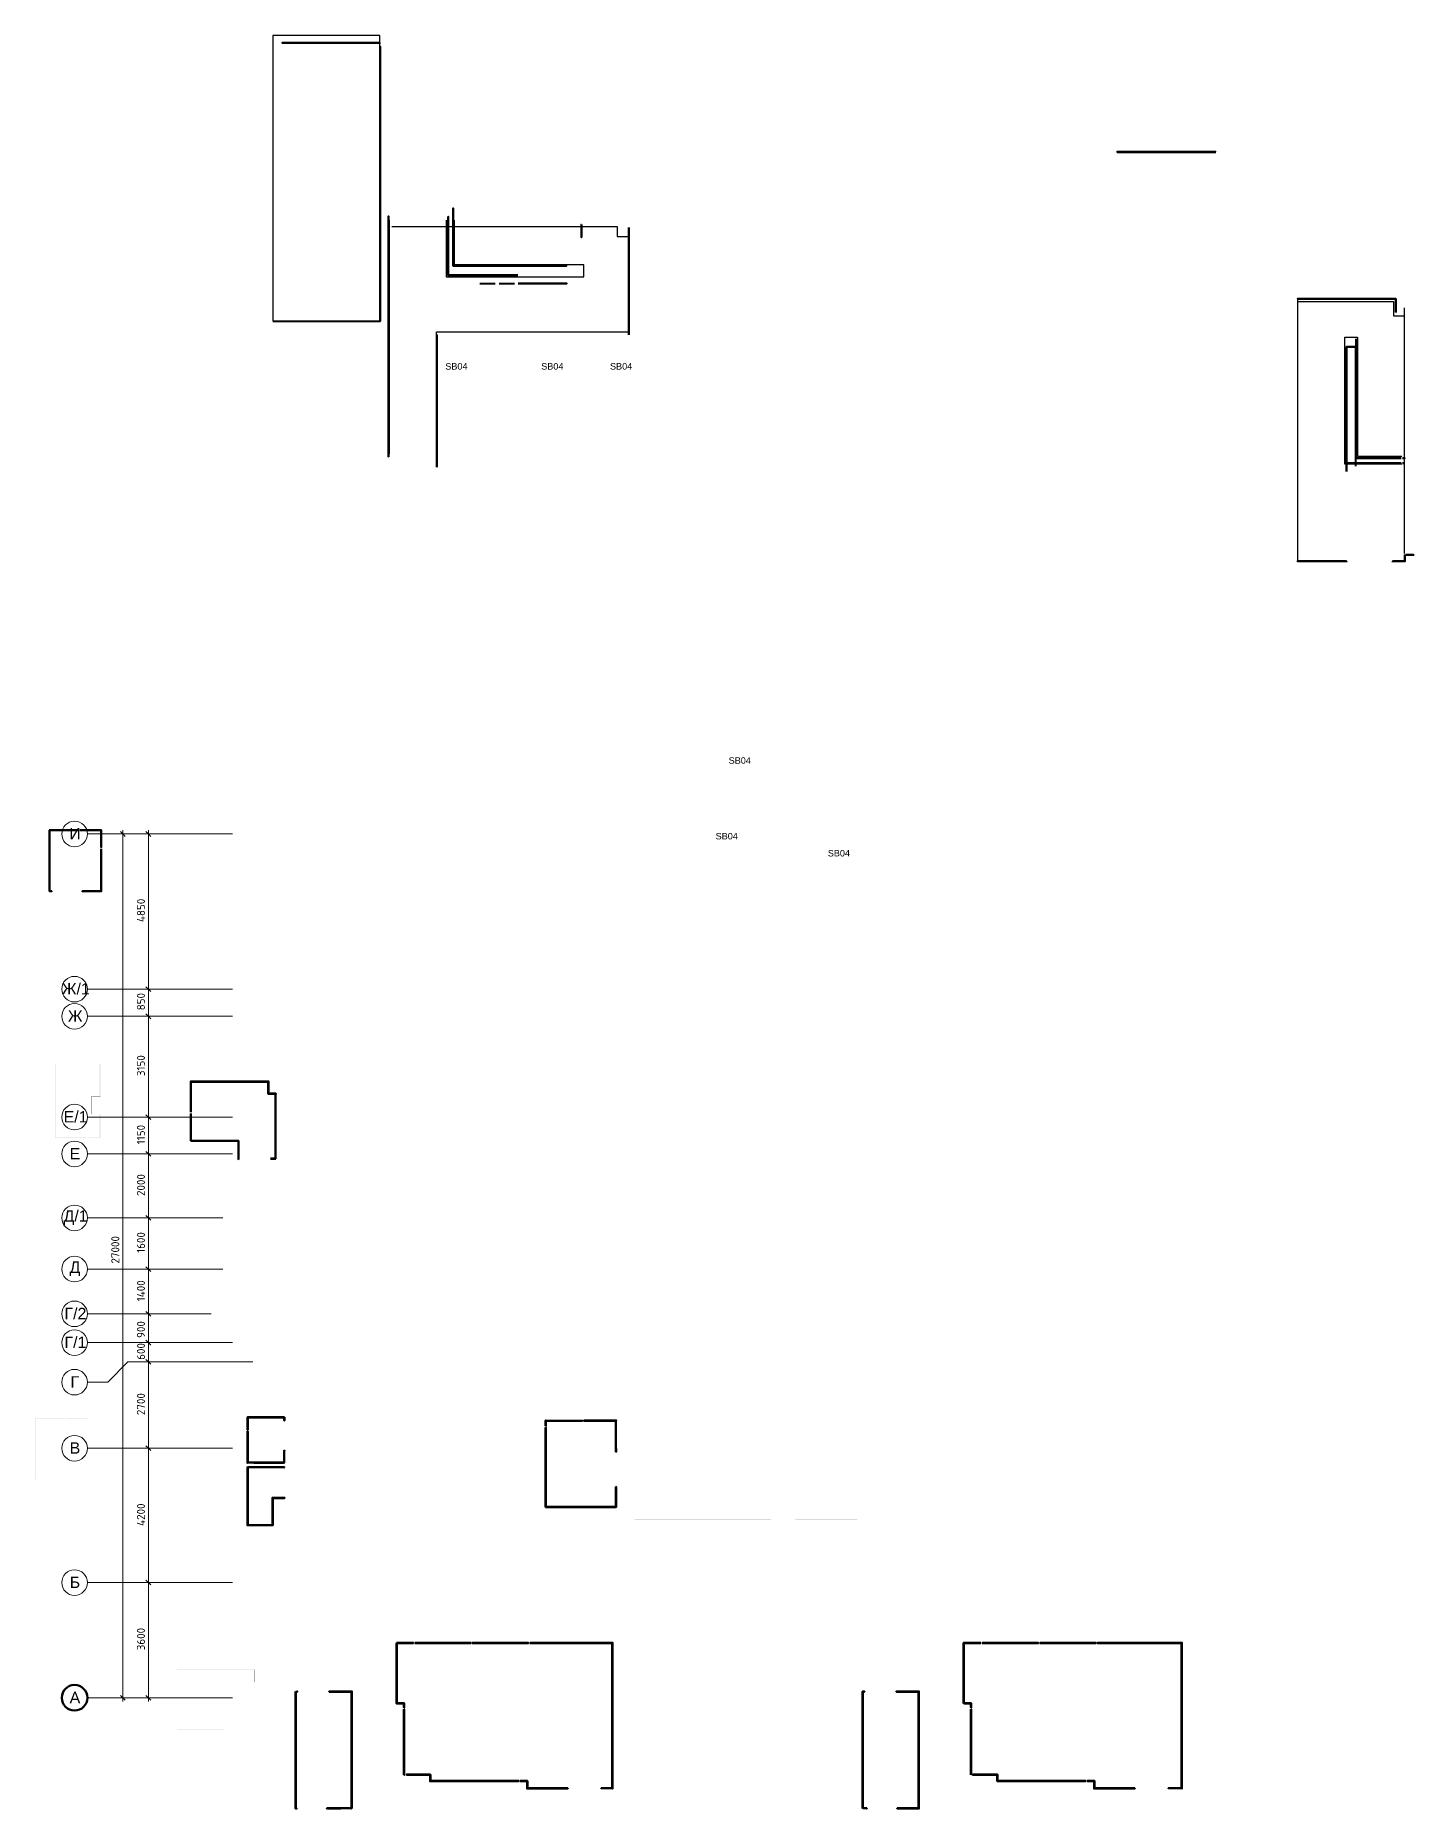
# Model space of a CAD drawing. Header units: millimetres. Extents: x -3817 to 677485, y -22715 to 103890.
# Drawn here: x 82262 to 125324, y 44025 to 99448 of the extents above; entities that cross this region are included whole.
import ezdxf

# ---------------------------------------------------------------- set-up
doc = ezdxf.new("R2010")
doc.units = ezdxf.units.MM
doc.layers.add('PDF _Геометрия', color=7, linetype='Continuous', true_color=0x1d1d1d)
doc.layers.add('PDF _Сплошная заливка', color=7, linetype='Continuous', true_color=0xffffff)
doc.layers.add('PDF _Текст', color=7, linetype='Continuous')
doc.styles.add('PDF ArialMT', font='arial.ttf')
doc.styles.add('PDF GOST-Common', font='arial.ttf')
doc.styles.add('PDF ISOCPEUR', font='isocpeur.ttf')

msp = doc.modelspace()

# ---------------------------------------------------------------- hatches: boundary and pattern name
at = {"layer": 'PDF _Сплошная заливка', "true_color": 0x3f92ba, "transparency": 33554559}
for points in [[(82874, 64996), (82885, 64996), (82885, 67306), (82874, 67306), (82874, 65467)], [(84273, 66277), (84284, 66277), (84284, 67306), (84273, 67306), (84273, 66597)], [(84003, 65726), (84004, 65726), (84004, 66277), (83993, 66277), (83993, 65726)], [(84115, 66266), (84284, 66266), (84284, 66277), (84004, 66277), (84004, 66266), (84024, 66266)], [(84273, 64996), (84284, 64996), (84284, 65726), (84273, 65726), (84273, 65467)]]:
    msp.add_hatch(color=135, dxfattribs=at).paths.add_polyline_path(points)
h = msp.add_hatch(color=135, dxfattribs=at)
h.paths.add_polyline_path([(124274, 65964), (124353, 65964), (124353, 65969), (121275, 65969), (121275, 65964), (121612, 65964)], flags=0)
h.paths.add_polyline_path([(124274, 65970), (124354, 65970), (124353, 65975), (121275, 65975), (121275, 65970), (121612, 65970)], flags=0)
h = msp.add_hatch(color=135, dxfattribs=at)
h.paths.add_polyline_path([(84115, 64996), (84284, 64996), (84284, 65007), (83917, 65007), (83923, 64996), (83933, 64996)], flags=0)
h.paths.add_polyline_path([(83877, 64996), (83871, 65007), (82885, 65007), (82885, 64996), (83699, 64996)], flags=0)
at = {"layer": 'PDF _Сплошная заливка', "transparency": 33554559}
h = msp.add_hatch(color=1, dxfattribs=at)
h.paths.add_polyline_path([(82270, 56215), (83170, 56215), (83174, 56223), (82262, 56223), (82262, 56215)], flags=0)
h.paths.add_polyline_path([(83216, 56215), (83892, 56215), (83892, 56223), (83220, 56223), (83218, 56218)], flags=0)
for points in [[(82262, 54303), (82270, 54303), (82270, 56215), (82262, 56215), (82262, 54580)], [(100982, 53047), (105241, 53047), (105241, 53062), (105221, 53063), (105221, 53067), (100983, 53067), (100982, 53056)], [(106003, 53047), (107942, 53047), (107941, 53067), (106003, 53067), (106002, 53047)], [(89112, 48355), (89112, 48363), (86681, 48363), (86681, 48355), (88334, 48355)], [(89104, 47975), (89112, 47975), (89112, 48363), (89104, 48363), (89104, 48356)], [(88162, 46503), (88170, 46503), (88170, 46511), (86681, 46511), (86681, 46503), (88142, 46503)]]:
    msp.add_hatch(color=1, dxfattribs=at).paths.add_polyline_path(points)
at = {"layer": 'PDF _Сплошная заливка', "true_color": 0x00ff40, "transparency": 33554559}
h = msp.add_hatch(color=100, dxfattribs=at)
h.paths.add_polyline_path([(88895, 54827), (88895, 55813), (88884, 55819), (88884, 54827)], flags=0)
h.paths.add_polyline_path([(88895, 55859), (88895, 56256), (88884, 56257), (88884, 55865), (88892, 55861)], flags=0)
for points in [[(90033, 56245), (90033, 56256), (88895, 56256), (88895, 56245), (89087, 56245)], [(90044, 54827), (90044, 54838), (88884, 54838), (88884, 54827), (89752, 54827)], [(89087, 54696), (90044, 54696), (90044, 54707), (88884, 54707), (88884, 54696)], [(90044, 53727), (90044, 53738), (89679, 53738), (89679, 53727), (89752, 53727)], [(100412, 53447), (100412, 53458), (98202, 53458), (98202, 53447), (99732, 53447)], [(118073, 44647), (118084, 44647), (118084, 49207), (118073, 49207), (118073, 46755)], [(93774, 47307), (93785, 47307), (93785, 47318), (93555, 47318), (93555, 47307), (93754, 47307)], [(111494, 47307), (111505, 47307), (111505, 47318), (111275, 47318), (111275, 47307), (111474, 47307)], [(94594, 45077), (94605, 45077), (94605, 45088), (94384, 45088), (94384, 45077), (94574, 45077)], [(112294, 45077), (112325, 45077), (112325, 45088), (111548, 45087), (111542, 45077), (111809, 45077)]]:
    msp.add_hatch(color=100, dxfattribs=at).paths.add_polyline_path(points)
h = msp.add_hatch(color=100, dxfattribs=at)
h.paths.add_polyline_path([(90044, 54827), (90043, 55207), (90033, 55207), (90033, 54827), (90043, 54827)], flags=0)
h.paths.add_polyline_path([(90033, 56245), (90043, 56257), (90033, 56256)], flags=0)
h.paths.add_polyline_path([(90033, 56157), (90044, 56157), (90044, 56257), (90033, 56245)], flags=0)
h = msp.add_hatch(color=100, dxfattribs=at)
h.paths.add_polyline_path([(100412, 56146), (100412, 56157), (99403, 56157), (99397, 56146), (100401, 56146)], flags=0)
h.paths.add_polyline_path([(99351, 56146), (99357, 56157), (98202, 56157), (98202, 56146), (99079, 56146)], flags=0)
h = msp.add_hatch(color=100, dxfattribs=at)
h.paths.add_polyline_path([(98202, 53447), (98213, 53447), (98213, 55933), (98202, 55939), (98202, 54062)], flags=0)
h.paths.add_polyline_path([(98213, 55979), (98213, 56157), (98202, 56157), (98202, 55985)], flags=0)
h = msp.add_hatch(color=100, dxfattribs=at)
h.paths.add_polyline_path([(94139, 49196), (94139, 49207), (94118, 49207), (94112, 49196), (94129, 49196)], flags=0)
h.paths.add_polyline_path([(94065, 49196), (94072, 49207), (93555, 49207), (93555, 49196), (93805, 49196)], flags=0)
h = msp.add_hatch(color=100, dxfattribs=at)
h.paths.add_polyline_path([(100294, 49196), (100294, 49207), (97739, 49207), (97739, 49196), (99732, 49196)], flags=0)
h.paths.add_polyline_path([(97139, 49196), (97139, 49207), (95939, 49207), (95939, 49196), (97071, 49196)], flags=0)
h.paths.add_polyline_path([(95339, 49196), (95339, 49207), (94139, 49207), (94139, 49196), (94410, 49196)], flags=0)
h = msp.add_hatch(color=100, dxfattribs=at)
h.paths.add_polyline_path([(95929, 49196), (95939, 49196), (95939, 49207), (95918, 49207), (95912, 49196)], flags=0)
h.paths.add_polyline_path([(95740, 49196), (95865, 49196), (95872, 49207), (95339, 49207), (95339, 49196)], flags=0)
h = msp.add_hatch(color=100, dxfattribs=at)
h.paths.add_polyline_path([(97712, 49196), (97739, 49196), (97739, 49207), (97718, 49207)], flags=0)
h.paths.add_polyline_path([(97665, 49196), (97672, 49207), (97139, 49207), (97139, 49196), (97405, 49196)], flags=0)
h = msp.add_hatch(color=100, dxfattribs=at)
h.paths.add_polyline_path([(118084, 49196), (118084, 49207), (115474, 49207), (115474, 49196), (115700, 49196)], flags=0)
h.paths.add_polyline_path([(114874, 49196), (114874, 49207), (113674, 49207), (113674, 49196)], flags=0)
h.paths.add_polyline_path([(111874, 49196), (113074, 49196), (113074, 49207), (111874, 49207)], flags=0)
h.paths.add_polyline_path([(111264, 49196), (111274, 49197), (111274, 49207), (111264, 49207)], flags=0)
h = msp.add_hatch(color=100, dxfattribs=at)
h.paths.add_polyline_path([(111864, 49196), (111874, 49196), (111874, 49207), (111853, 49207), (111847, 49196)], flags=0)
h.paths.add_polyline_path([(111708, 49196), (111800, 49196), (111807, 49207), (111275, 49207), (111275, 49196)], flags=0)
h = msp.add_hatch(color=100, dxfattribs=at)
h.paths.add_polyline_path([(113600, 49196), (113607, 49207), (113074, 49207), (113074, 49196), (113340, 49196)], flags=0)
h.paths.add_polyline_path([(113674, 49196), (113674, 49207), (113653, 49207), (113647, 49196), (113664, 49196)], flags=0)
h = msp.add_hatch(color=100, dxfattribs=at)
h.paths.add_polyline_path([(115400, 49196), (115407, 49207), (114874, 49207), (114874, 49196), (115140, 49196)], flags=0)
h.paths.add_polyline_path([(115474, 49196), (115474, 49207), (115453, 49207), (115447, 49196), (115464, 49196)], flags=0)
at = {"layer": 'PDF _Сплошная заливка', "true_color": 0xa9f3f5, "transparency": 33554559}
h = msp.add_hatch(color=131, dxfattribs=at)
h.paths.add_polyline_path([(92148, 47676), (92148, 47685), (91444, 47685), (91444, 47676), (91803, 47676)], flags=0)
h.paths.add_polyline_path([(90389, 47676), (90444, 47676), (90444, 47685), (90389, 47685)], flags=0)
h = msp.add_hatch(color=131, dxfattribs=at)
h.paths.add_polyline_path([(109767, 47676), (109868, 47676), (109868, 47685), (109164, 47685), (109164, 47676)], flags=0)
h.paths.add_polyline_path([(108109, 47676), (108164, 47676), (108164, 47685), (108109, 47685)], flags=0)
at = {"layer": 'PDF _Сплошная заливка', "true_color": 0x00ff40, "transparency": 33554559}
h = msp.add_hatch(color=100, dxfattribs=at)
h.paths.add_polyline_path([(93774, 45077), (93785, 45077), (93785, 47128), (93774, 47134), (93774, 45537)], flags=0)
h.paths.add_polyline_path([(93785, 47174), (93785, 47307), (93774, 47307), (93774, 47180)], flags=0)
h = msp.add_hatch(color=100, dxfattribs=at)
h.paths.add_polyline_path([(111494, 45077), (111496, 45077), (111505, 45093), (111505, 47128), (111494, 47134), (111494, 45537)], flags=0)
h.paths.add_polyline_path([(111505, 47174), (111505, 47307), (111494, 47307), (111494, 47180)], flags=0)
h = msp.add_hatch(color=100, dxfattribs=at)
h.paths.add_polyline_path([(94384, 45077), (94384, 45088), (93859, 45088), (93852, 45077), (94119, 45077)], flags=0)
h.paths.add_polyline_path([(93794, 45077), (93806, 45077), (93812, 45088), (93785, 45088), (93785, 45077)], flags=0)
h = msp.add_hatch(color=100, dxfattribs=at)
h.paths.add_polyline_path([(97624, 44877), (97635, 44877), (97635, 44888), (97409, 44888), (97402, 44877), (97604, 44877)], flags=0)
h.paths.add_polyline_path([(97356, 44877), (97362, 44888), (94605, 44888), (94605, 44877), (97344, 44877)], flags=0)
h = msp.add_hatch(color=100, dxfattribs=at)
h.paths.add_polyline_path([(100294, 44647), (100294, 44658), (99944, 44658), (99944, 44647)], flags=0)
h.paths.add_polyline_path([(98894, 44647), (98894, 44658), (97635, 44658), (97635, 44647), (98402, 44647)], flags=0)
h = msp.add_hatch(color=100, dxfattribs=at)
h.paths.add_polyline_path([(115344, 44877), (115355, 44877), (115355, 44888), (115129, 44888), (115122, 44877), (115324, 44877)], flags=0)
h.paths.add_polyline_path([(115076, 44877), (115082, 44888), (112314, 44888), (112314, 44877), (115064, 44877)], flags=0)
h = msp.add_hatch(color=100, dxfattribs=at)
h.paths.add_polyline_path([(117664, 44647), (118084, 44647), (118084, 44658), (117664, 44658)], flags=0)
h.paths.add_polyline_path([(116614, 44647), (116614, 44658), (115344, 44658), (115344, 44647), (115700, 44647)], flags=0)
at = {"layer": 'PDF _Сплошная заливка', "true_color": 0xa9f3f5, "transparency": 33554559}
h = msp.add_hatch(color=131, dxfattribs=at)
h.paths.add_polyline_path([(92149, 44025), (92149, 44034), (91369, 44034), (91369, 44025), (91803, 44025)], flags=0)
h.paths.add_polyline_path([(90389, 44025), (90419, 44025), (90419, 44034), (90389, 44034)], flags=0)

# ---------------------------------------------------------------- linework, layer by layer
at = {"layer": 'PDF _Геометрия', "color": 5, "lineweight": 30}
msp.add_lwpolyline([(93024, 90528), (93024, 99067), (93024, 99448), (89684, 99448), (89684, 90528)], close=True, dxfattribs=at)
at = {"layer": 'PDF _Геометрия', "color": 5, "lineweight": 40}
for points in [[(93033, 99220), (89973, 99220)], [(93296, 86278), (93296, 93778)], [(95143, 91953), (95153, 91953)], [(95143, 91952), (95143, 91953)], [(121694, 91219), (121694, 91220), (124774, 91220), (124774, 91219)], [(123520, 89711), (123520, 89710), (123229, 89710), (123229, 89711)]]:
    msp.add_lwpolyline(points, close=True, dxfattribs=at)
for points in [[(89973, 99220), (89973, 99219), (93033, 99219), (93033, 99220)], [(93033, 99219), (89973, 99219)], [(89674, 90520), (93033, 90520), (93033, 99098), (93034, 99098), (93034, 90519)], [(93295, 93788), (93295, 93798), (93295, 86278), (93296, 86278)], [(93295, 86278), (93295, 93778)], [(95153, 93788), (95153, 91953), (95153, 93788)], [(95153, 93788), (95154, 93788), (95154, 91953), (97334, 91953)], [(95314, 92244), (98854, 92244), (95315, 92244), (95315, 94048), (95315, 92243)], [(98854, 92244), (98854, 92243), (95314, 92243), (95314, 94048), (95315, 94048)], [(100803, 90088), (100803, 93447)], [(97334, 91952), (95143, 91952), (96029, 91952)], [(96149, 91694), (96629, 91694)], [(96749, 91694), (97229, 91694)], [(97343, 91695), (97934, 91695)], [(97934, 91694), (97343, 91694)], [(97349, 91694), (97829, 91694)], [(97943, 91695), (98854, 91695)], [(98549, 91694), (98865, 91694), (97943, 91694)], [(97949, 91694), (98429, 91694)], [(98865, 91695), (98865, 91694), (98865, 91695)], [(94803, 90087), (94804, 90087), (94804, 85958)], [(94803, 85958), (94803, 90087), (94803, 85958)], [(123520, 89968), (123520, 86238), (124939, 86238)], [(123228, 86100), (123228, 89711), (123229, 89711), (123229, 86100)], [(123519, 85980), (123519, 89710)], [(123228, 86083), (123228, 86097)], [(123228, 85820), (123228, 86080)], [(124939, 86077), (123228, 86077), (123228, 86078), (124939, 86078)], [(123229, 86097), (123229, 86083)], [(123229, 86080), (123229, 85820)], [(124939, 86239), (123520, 86239), (123520, 86238)], [(124979, 86239), (125053, 86239), (125053, 86238), (124979, 86238)], [(124979, 86078), (125054, 86078)], [(125054, 86077), (124979, 86077)]]:
    msp.add_lwpolyline(points, dxfattribs=at)
at = {"layer": 'PDF _Геометрия', "color": 135, "lineweight": 70, "true_color": 0x3f92ba}
for points in [[(116064, 95812), (116065, 95812)], [(116064, 95801), (116065, 95801)]]:
    msp.add_lwpolyline(points, dxfattribs=at)
at = {"layer": 'PDF _Геометрия', "color": 135, "lineweight": 9, "true_color": 0x3f92ba}
msp.add_lwpolyline([(116064, 95812), (116064, 95801)], dxfattribs=at)
at = {"layer": 'PDF _Геометрия', "color": 135, "lineweight": 60, "true_color": 0x3f92ba}
msp.add_lwpolyline([(119143, 95801), (116065, 95801), (116065, 95812), (119144, 95812), (119144, 95806)], dxfattribs=at)
at = {"layer": 'PDF _Геометрия', "color": 5, "lineweight": 30}
for points in [[(93314, 93678), (93314, 86369)], [(95094, 93678), (95094, 91898), (99399, 91898), (99399, 92278), (95359, 92278), (95359, 93678)], [(93394, 93479), (99323, 93479), (100443, 93479), (100443, 93167), (100804, 93167)], [(121694, 91219), (121694, 83010), (123254, 83010)], [(121694, 91128), (124694, 91128), (124694, 90688), (125033, 90688)], [(125033, 90938), (125033, 83258)], [(94791, 86057), (94791, 90187)], [(94803, 90185), (100803, 90185)], [(124953, 86048), (123173, 86048), (123173, 90013), (123573, 90013), (123573, 86293), (124953, 86293)], [(124649, 83010), (124953, 83010)]]:
    msp.add_lwpolyline(points, dxfattribs=at)
at = {"layer": 'PDF _Геометрия', "color": 5, "lineweight": 53}
msp.add_lwpolyline([(99324, 93540), (99323, 93540), (99323, 93140), (99324, 93140)], close=True, dxfattribs=at)
for points in [[(100803, 93447), (100803, 90087)], [(121694, 91219), (121694, 91219)], [(121694, 91213), (124773, 91213), (124773, 90905), (124773, 90802), (124774, 90802), (124774, 90905), (124774, 91213), (124774, 91214), (121694, 91214)], [(125054, 83211), (125053, 83211), (125053, 83011), (124674, 83011), (124674, 83010)], [(125074, 83210), (125324, 83210), (125324, 83211), (125074, 83211)], [(123224, 83010), (123224, 83011), (121695, 83011), (121695, 83010)]]:
    msp.add_lwpolyline(points, dxfattribs=at)
at = {"layer": 'PDF _Геометрия', "color": 5, "lineweight": 9}
for points in [[(100803, 90087), (100804, 90087), (100804, 93447), (100803, 93447)], [(125054, 83010), (125054, 83037), (125054, 83211)], [(125074, 83211), (125074, 83210)], [(121695, 83010), (123224, 83010)], [(124674, 83010), (125041, 83010), (125053, 83010)]]:
    msp.add_lwpolyline(points, dxfattribs=at)
at = {"layer": 'PDF _Геометрия', "color": 1, "lineweight": 53}
for points in [[(83606, 74612), (82693, 74612)], [(82773, 72692), (82773, 72700), (82701, 72700), (82701, 74604), (83601, 74604)], [(83647, 74604), (84315, 74604), (84315, 74065)], [(84323, 74612), (83652, 74612)], [(84315, 74019), (84315, 72700), (83723, 72700), (83723, 72692)], [(89544, 66752), (87112, 66752), (87112, 65801)], [(87112, 66744), (89544, 66744)], [(87120, 65796), (87120, 66752)], [(89766, 66372), (89766, 64332)], [(87112, 65755), (87112, 64900)], [(88604, 64312), (88604, 64320), (88602, 64320), (88602, 64892), (88602, 64900), (87120, 64900), (87120, 65750)], [(88574, 64892), (88594, 64892)], [(89774, 64340), (89604, 64340)], [(89604, 64332), (89774, 64332)]]:
    msp.add_lwpolyline(points, dxfattribs=at)
at = {"layer": 'PDF _Геометрия', "color": 1, "lineweight": 9}
for points in [[(82693, 74612), (82693, 74604), (82693, 72692), (82701, 72692), (82773, 72692)], [(84323, 74060), (84323, 74604), (84323, 74612)], [(83723, 72692), (84323, 72692), (84323, 72700), (84323, 74014)], [(87120, 66752), (87112, 66752), (87112, 66744)], [(89544, 66744), (89544, 66752)], [(89766, 64332), (89774, 64332), (89774, 64340), (89774, 66372), (89766, 66372)], [(87112, 64900), (87112, 64892), (88574, 64892)], [(88594, 64892), (88594, 64312), (88602, 64312), (88604, 64312)], [(89774, 64332), (89774, 64340)]]:
    msp.add_lwpolyline(points, dxfattribs=at)
at = {"layer": 'PDF _Геометрия', "color": 253, "lineweight": 9, "true_color": 0xaaaaaa}
for points in [[(83883, 74488), (86383, 74488), (88417, 74488)], [(83883, 69638), (86383, 69638), (88417, 69638)], [(83883, 68788), (86383, 68788), (88417, 68788)], [(83883, 65638), (86383, 65638), (88417, 65638)], [(83883, 64488), (86383, 64488), (88417, 64488)], [(83883, 62488), (86383, 62488), (88117, 62488)], [(83883, 60888), (86383, 60888), (88117, 60888)], [(83883, 59488), (86383, 59488), (87747, 59488)], [(83883, 58588), (86383, 58588), (88417, 58588)], [(83883, 57353), (84518, 57353), (85153, 57988), (87653, 57988), (89052, 57988)], [(83883, 55288), (86383, 55288), (88417, 55288)], [(83883, 51088), (86383, 51088), (88417, 51088)], [(83883, 47488), (86383, 47488), (88417, 47488)]]:
    msp.add_lwpolyline(points, dxfattribs=at)
at = {"layer": 'PDF _Геометрия', "color": 7, "lineweight": 9}
for points in [[(84796, 74488), (84990, 74488), (85110, 74488)], [(84990, 74608), (84990, 47368)], [(85596, 74488), (85790, 74488), (85910, 74488)], [(85790, 74608), (85790, 69638), (85790, 68788), (85790, 65638), (85790, 64488), (85790, 62488), (85790, 60888), (85790, 59488), (85790, 58588), (85790, 57988), (85790, 55288), (85790, 51088), (85790, 47368)], [(85596, 69638), (85790, 69638), (85910, 69638)], [(85596, 68788), (85790, 68788), (85910, 68788)], [(85596, 65638), (85790, 65638), (85910, 65638)], [(85596, 64488), (85790, 64488), (85910, 64488)], [(85596, 62488), (85790, 62488), (85910, 62488)], [(85596, 60888), (85790, 60888), (85910, 60888)], [(85596, 59488), (85790, 59488), (85910, 59488)], [(85596, 58588), (85790, 58588), (85910, 58588)], [(85596, 57988), (85790, 57988), (85910, 57988)], [(85596, 55288), (85790, 55288), (85910, 55288)], [(85596, 51088), (85790, 51088), (85910, 51088)], [(84796, 47488), (84990, 47488), (85110, 47488)], [(85596, 47488), (85790, 47488), (85910, 47488)]]:
    msp.add_lwpolyline(points, dxfattribs=at)
at = {"layer": 'PDF _Геометрия', "color": 7, "lineweight": 20}
for points in [[(85065, 74413), (84990, 74488), (84915, 74563)], [(85865, 74413), (85790, 74488), (85715, 74563)], [(85865, 69563), (85790, 69638), (85715, 69713)], [(85865, 68713), (85790, 68788), (85715, 68863)], [(85865, 65563), (85790, 65638), (85715, 65713)], [(85865, 64413), (85790, 64488), (85715, 64563)], [(85865, 62413), (85790, 62488), (85715, 62563)], [(85865, 60813), (85790, 60888), (85715, 60963)], [(85865, 59413), (85790, 59488), (85715, 59563)], [(85865, 58513), (85790, 58588), (85715, 58663)], [(85865, 57913), (85790, 57988), (85715, 58063)], [(85865, 55213), (85790, 55288), (85715, 55363)], [(85865, 51013), (85790, 51088), (85715, 51163)], [(85065, 47413), (84990, 47488), (84915, 47563)], [(85865, 47413), (85790, 47488), (85715, 47563)]]:
    msp.add_lwpolyline(points, dxfattribs=at)
at = {"layer": 'PDF _Геометрия', "color": 1, "lineweight": 53}
for points in [[(89536, 66752), (89536, 66364), (89544, 66364), (89544, 66752)], [(89544, 66364), (89774, 66364), (89774, 66372), (89544, 66372)]]:
    msp.add_lwpolyline(points, close=True, dxfattribs=at)
at = {"layer": 'PDF _Геометрия', "color": 100, "lineweight": 80, "true_color": 0x00ff40}
for points in [[(88884, 55865), (88884, 56257), (88895, 56257), (88895, 56256), (88895, 56257)], [(90033, 56256), (88895, 56256), (90033, 56256)], [(90033, 56245), (88895, 56245), (90033, 56245)], [(90044, 56257), (90044, 56157), (90033, 56157), (90033, 56245)], [(90043, 56257), (90033, 56257)], [(90033, 56157), (90043, 56157), (90044, 56157)], [(98511, 56146), (99351, 56146), (98202, 56146), (98202, 56157), (98202, 55985)], [(98213, 56157), (98213, 55979), (98213, 56146), (98311, 56146)], [(99403, 56157), (100412, 56157), (100401, 56157), (100401, 55177), (100401, 56146), (99397, 56146), (100412, 56146)], [(90044, 54838), (88884, 54838), (88884, 54827), (88884, 55819)], [(90043, 54827), (90033, 54827), (90033, 55207), (90033, 54838), (88895, 54838), (88895, 55813), (88895, 54827)], [(100412, 54077), (100401, 54077), (100412, 54077), (100412, 53447), (100401, 53447), (100401, 54077), (100401, 53458), (98213, 53458), (98213, 55933), (98213, 53447), (98202, 53447), (98202, 55939)], [(100412, 55280), (100412, 55177), (100401, 55177), (100412, 55177)], [(90044, 54827), (89087, 54827)], [(93544, 49207), (93555, 49207), (93555, 47318), (93555, 47929)], [(93774, 47180), (93774, 47307), (93555, 47307), (93544, 47307), (93544, 49190)], [(93555, 49207), (94072, 49207)], [(93555, 47945), (93555, 49196), (94065, 49196), (93555, 49196)], [(94118, 49207), (94139, 49207), (95339, 49207), (95872, 49207)], [(97002, 49196), (97665, 49196), (97139, 49196), (95939, 49196), (95912, 49196), (96986, 49196)], [(95918, 49207), (95939, 49207), (97139, 49207), (97672, 49207)], [(100283, 44647), (100283, 49207), (100294, 49207), (100294, 49196), (97739, 49196), (97712, 49196), (98726, 49196)], [(100283, 47010), (100283, 44658), (99944, 44658), (100294, 44658), (100294, 44647), (100294, 49207), (97739, 49207), (97718, 49207)], [(98742, 49196), (100283, 49196)], [(100283, 49196), (100283, 47026)], [(111275, 49207), (111264, 49207), (111274, 49207), (111274, 49196), (111264, 49196)], [(111264, 47307), (111264, 49190)], [(111275, 47929), (111275, 47318), (111275, 49207), (111807, 49207)], [(111275, 47945), (111275, 49196)], [(111853, 49207), (111874, 49207), (113074, 49207), (113607, 49207)], [(114723, 49196), (115400, 49196), (114874, 49196), (113674, 49196), (113647, 49196), (114707, 49196)], [(113653, 49207), (113674, 49207), (114874, 49207), (115407, 49207)], [(115453, 49207), (115474, 49207), (118084, 49207), (118084, 49196), (115474, 49196), (115447, 49196), (116448, 49196)], [(116464, 49196), (118073, 49196)], [(118073, 49196), (118073, 44658), (117664, 44658), (118084, 44658), (118084, 44647), (118084, 49207), (118073, 49207), (118073, 44647)], [(93770, 47318), (93555, 47318), (93785, 47318), (93785, 47307), (93785, 47174), (93785, 47303)], [(93774, 45077), (93774, 47134)], [(93785, 47128), (93785, 47002), (93785, 47128)], [(111490, 47318), (111275, 47318), (111505, 47318), (111505, 47307), (111505, 47174), (111505, 47302)], [(111494, 47180), (111494, 47307), (111275, 47307)], [(111494, 45077), (111494, 47134)], [(111505, 46277), (111505, 47128), (111505, 45093), (111505, 46077)], [(111505, 47128), (111505, 47002), (111505, 47128)], [(93812, 45088), (93785, 45088), (93812, 45088)], [(97356, 44877), (94605, 44877), (94594, 44877), (94594, 45077), (94384, 45077), (93852, 45077)], [(94590, 45088), (93859, 45088), (94384, 45088), (94605, 45088), (94605, 45077), (94605, 44888)], [(112310, 45088), (111549, 45088), (112325, 45088), (112325, 45077), (112325, 44877), (112314, 44877), (112314, 45077), (111542, 45077)], [(112325, 44888), (112325, 45072)], [(97362, 44888), (94605, 44888), (97362, 44888)], [(98894, 44647), (98894, 44658), (98894, 44647), (97635, 44647), (97624, 44647), (97624, 44877), (97402, 44877)], [(97620, 44888), (97409, 44888), (97635, 44888), (97635, 44877), (97635, 44658)], [(97409, 44888), (97534, 44888), (97409, 44888)], [(97635, 44658), (98894, 44658), (97635, 44658)], [(115076, 44877), (112314, 44877), (112314, 44888), (115082, 44888), (112325, 44888)], [(115340, 44888), (115129, 44888), (115355, 44888), (115355, 44877), (115355, 44647), (115344, 44647), (115344, 44877), (115122, 44877)], [(115129, 44888), (115254, 44888), (115129, 44888)], [(116614, 44647), (116614, 44658), (116614, 44647), (115344, 44647), (115344, 44658), (116614, 44658), (115355, 44658), (115355, 44873)]]:
    msp.add_lwpolyline(points, dxfattribs=at)
for points in [[(88895, 56245), (88895, 55859)], [(90033, 56257), (90033, 56256)], [(90033, 55207), (90044, 55207), (90043, 55207)], [(98202, 53447), (98202, 53458), (100412, 53458), (100412, 53447)], [(94112, 49196), (95865, 49196), (95339, 49196), (94139, 49196)], [(94139, 49196), (94139, 49207)], [(95339, 49196), (95339, 49207)], [(95939, 49196), (95939, 49207)], [(97139, 49196), (97139, 49207)], [(97739, 49196), (97739, 49207)], [(111275, 49196), (111800, 49196)], [(111847, 49196), (113600, 49196), (113074, 49196), (111874, 49196)], [(111874, 49196), (111874, 49207)], [(113074, 49196), (113074, 49207)], [(113674, 49196), (113674, 49207)], [(114874, 49196), (114874, 49207)], [(115474, 49196), (115474, 49207)], [(93785, 47202), (93785, 47174)], [(93785, 45088), (93785, 47128), (93785, 45077)], [(111505, 47202), (111505, 47174)], [(94384, 45088), (94384, 45077)], [(97334, 44888), (97362, 44888)], [(99944, 44647), (99944, 44658)], [(115054, 44888), (115082, 44888)], [(117664, 44647), (117664, 44658)]]:
    msp.add_lwpolyline(points, close=True, dxfattribs=at)
at = {"layer": 'PDF _Геометрия', "color": 100, "lineweight": 9, "true_color": 0x00ff40}
for points in [[(90044, 54696), (90044, 54707), (90033, 54707), (88895, 54707), (88884, 54707), (88884, 54696)], [(88895, 54707), (88884, 54707)], [(90044, 54687), (90044, 54696), (90044, 54707), (90033, 54707)], [(90033, 53727), (90044, 53727)], [(89668, 52867), (89679, 52867), (89679, 52878), (89679, 52867), (88884, 52867), (88884, 52878), (88884, 52867), (88895, 52867)]]:
    msp.add_lwpolyline(points, dxfattribs=at)
at = {"layer": 'PDF _Геометрия', "color": 100, "lineweight": 70, "true_color": 0x00ff40}
for points in [[(88884, 54707), (88884, 52878), (89679, 52878), (89679, 53727), (90044, 53727)], [(88884, 54696), (90044, 54696)], [(88895, 52867), (88895, 54707)], [(90033, 54707), (90033, 54687), (90044, 54687)], [(90033, 53727), (90033, 53737), (90044, 53737), (90044, 53738), (89679, 53738), (89668, 53738), (89668, 52867)]]:
    msp.add_lwpolyline(points, dxfattribs=at)
at = {"layer": 'PDF _Геометрия', "color": 100, "lineweight": 9, "true_color": 0x00ff40}
msp.add_lwpolyline([(90044, 53737), (90044, 53727)], close=True, dxfattribs=at)
at = {"layer": 'PDF _Геометрия', "color": 131, "lineweight": 60, "true_color": 0xa9f3f5}
for points in [[(90444, 47676), (90444, 47685), (90444, 47676), (90398, 47676), (90398, 44025), (90389, 44025), (90389, 47676), (90389, 47685)], [(90419, 44025), (90419, 44034), (90419, 44025), (90389, 44025), (90389, 44034), (90419, 44034), (90398, 44034), (90398, 47676)], [(91444, 47685), (91444, 47676), (91444, 47685), (92148, 47685), (92148, 47676), (91444, 47676), (92140, 47676)], [(92140, 47676), (92140, 44034)], [(108109, 44025), (108109, 44034), (108109, 47676), (108109, 47685), (108164, 47685), (108164, 47676), (108118, 47676)], [(108118, 47676), (108118, 44034), (108118, 47676)], [(108164, 47676), (108164, 47685)], [(109164, 47685), (109164, 47676), (109164, 47685), (109868, 47685), (109868, 47676), (109164, 47676), (109860, 47676)], [(109869, 47685), (109869, 44026), (109860, 44026), (109860, 47685)], [(109860, 47676), (109860, 44034)], [(91803, 44025), (91369, 44025), (91369, 44034), (91369, 44025)], [(92140, 44034), (91369, 44034), (92149, 44034), (92149, 44025)], [(108118, 44034), (108239, 44034), (108239, 44025), (108239, 44034)], [(109860, 44034), (109189, 44034), (109869, 44034), (109869, 44025), (109189, 44025), (109189, 44034), (109189, 44025)]]:
    msp.add_lwpolyline(points, dxfattribs=at)
msp.add_lwpolyline([(92149, 44026), (92140, 44026), (92140, 47685), (92149, 47685)], close=True, dxfattribs=at)
at = {"layer": 'PDF _Геометрия', "color": 253, "lineweight": 9, "true_color": 0xaaaaaa}
for centre in [(83483, 74488), (83483, 69638), (83483, 68788), (83483, 65638), (83483, 64488), (83483, 62488), (83483, 60888), (83483, 59488), (83483, 58588), (83483, 57353), (83483, 55288), (83483, 51088)]:
    msp.add_circle(centre, 400, dxfattribs=at)
at = {"layer": 'PDF _Геометрия', "color": 253, "lineweight": 20, "true_color": 0xaaaaaa}
for centre in [(83483, 74488), (83483, 69638), (83483, 68788), (83483, 65638), (83483, 64488), (83483, 62488), (83483, 60888), (83483, 59488), (83483, 58588), (83483, 57353), (83483, 55288), (83483, 51088), (83483, 47488)]:
    msp.add_circle(centre, 400, dxfattribs=at)
at = {"layer": 'PDF _Геометрия', "color": 8, "lineweight": 60, "true_color": 0x808080}
msp.add_circle((83483, 47488), 400, dxfattribs=at)
at = {"layer": 'PDF _Сплошная заливка', "color": 5, "lineweight": 35, "transparency": 33554559}
for points in [[(93033, 99219), (93033, 99220), (92757, 99219)], [(99323, 93140), (99324, 93140), (99323, 93315)], [(98854, 91985), (98854, 91986), (98745, 91985)], [(124773, 90905), (124774, 90905), (124773, 91213)], [(124773, 90802), (124774, 90802), (124773, 90879)], [(123228, 86100), (123229, 86100), (123228, 86160)], [(123228, 86083), (123229, 86083), (123228, 86097)], [(123519, 85980), (123520, 85981), (123519, 85981)], [(125053, 86238), (125053, 86239), (124979, 86238)], [(125054, 86077), (125054, 86078), (124979, 86077)], [(125324, 83210), (125324, 83211), (125074, 83210)], [(125041, 83010), (125041, 83011), (124693, 83010)]]:
    msp.add_solid(points, dxfattribs=at)

# ---------------------------------------------------------------- texts
at = {"layer": 'PDF _Текст', "color": 1, "char_height": 203.2, "attachment_point": 4, "style": 'PDF GOST-Common'}
for insert in [(95067, 89104), (98065, 89104), (100215, 89104), (103923, 76784), (103515, 74418), (107020, 73885)]:
    msp.add_mtext('SB04', dxfattribs=dict(at, insert=insert))
at = {"layer": 'PDF _Текст', "color": 9, "true_color": 0xbebebe, "attachment_point": 4, "style": 'PDF ArialMT'}
for s, insert, char_height in [('И', (83318, 74496), 356), ('Ж/1', (83086, 69646), 355.6), ('Ж', (83274, 68796), 356), ('Е/1', (83143, 65646), 355.6), ('Е', (83330, 64496), 356), ('Д/1', (83140, 62496), 355.6), ('Д', (83327, 60896), 356), ('Г/2', (83169, 59496), 355.6), ('Г/1', (83169, 58596), 355.6), ('Г', (83357, 57361), 356), ('В', (83330, 55296), 356), ('Б', (83333, 51096), 356), ('А', (83330, 47496), 356)]:
    msp.add_mtext(s, dxfattribs=dict(at, insert=insert, char_height=char_height))
at = {"layer": 'PDF _Текст', "char_height": 250.1, "attachment_point": 4, "rotation": 90, "style": 'PDF ISOCPEUR'}
for s, insert in [('4850', (85557, 71735)), ('850', (85557, 68976)), ('3150', (85557, 66919)), ('1150', (85557, 64790)), ('2000', (85557, 63172)), ('27000', (84757, 61060)), ('1600', (85557, 61394)), ('1400', (85557, 59882)), ('600 900', (85557, 58051)), ('2700', (85557, 56322)), ('4200', (85557, 52860)), ('3600', (85557, 48972))]:
    msp.add_mtext(s, dxfattribs=dict(at, insert=insert))

doc.saveas('drawing.dxf')
